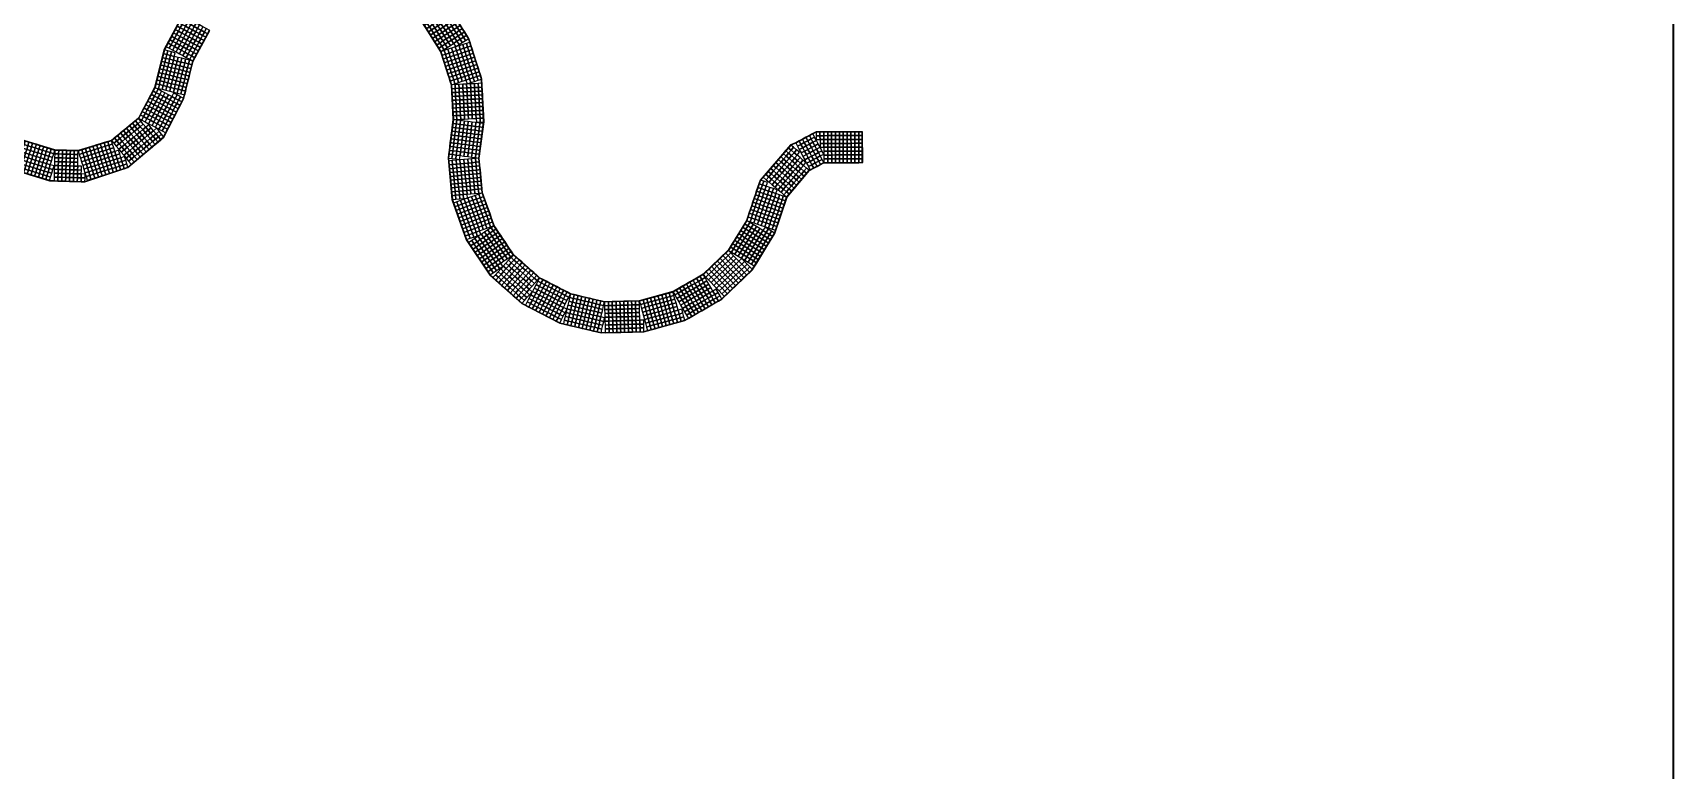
# Model space of a CAD drawing. Header units: millimetres. Extents: x -2430464 to 225692, y -180 to 1805330.
# Drawn here: x -1309424 to -1097661, y 764626 to 859911 of the extents above; entities that cross this region are included whole.
import ezdxf

# ---------------------------------------------------------------- set-up
doc = ezdxf.new("R2010")
doc.units = ezdxf.units.MM
doc.header["$LTSCALE"] = 1000
doc.layers.add('W-FLOAT_BOWL浮筒', color=253, linetype='CONTINUOUS')
doc.layers.add('W-STEEL_FRAME钢架', color=3, linetype='CONTINUOUS')
doc.layers.add('工作线', color=1, linetype='CONTINUOUS', lineweight=35)

# ---------------------------------------------------------------- blocks, each defined once
blk = doc.blocks.new('*U490')
at = {"layer": 'W-FLOAT_BOWL浮筒'}
blk.add_lwpolyline([(-250, -250), (250, -250), (250, 250), (-250, 250)], close=True, dxfattribs=at)
blk = doc.blocks.new('*U491')
at = {"layer": 'W-FLOAT_BOWL浮筒', "color": 0, "linetype": 'ByBlock', "lineweight": -2, "transparency": 16777216}
for p in [(0, 3500), (0, 3000), (0, 2500), (0, 2000), (500, 3500), (500, 3000), (500, 2500), (500, 2000), (1000, 3500), (1000, 3000), (1000, 2500), (1000, 2000), (1500, 3500), (1500, 3000), (1500, 2500), (1500, 2000), (2000, 3500), (2000, 3000), (2000, 2500), (2000, 2000), (2500, 3500), (2500, 3000), (2500, 2500), (2500, 2000), (3000, 3500), (3000, 3000), (3000, 2500), (3000, 2000), (3500, 3500), (3500, 3000), (3500, 2500), (3500, 2000), (4000, 3500), (4000, 3000), (4000, 2500), (4000, 2000), (4500, 3500), (4500, 3000), (4500, 2500), (4500, 2000), (5000, 3500), (5000, 3000), (5000, 2500), (5000, 2000), (0, 1500), (0, 1000), (0, 500), (0, 0), (500, 1500), (500, 1000), (500, 500), (500, 0), (1000, 1500), (1000, 1000), (1000, 500), (1000, 0), (1500, 1500), (1500, 1000), (1500, 500), (1500, 0), (2000, 1500), (2000, 1000), (2000, 500), (2000, 0), (2500, 1500), (2500, 1000), (2500, 500), (2500, 0), (3000, 1500), (3000, 1000), (3000, 500), (3000, 0), (3500, 1500), (3500, 1000), (3500, 500), (3500, 0), (4000, 1500), (4000, 1000), (4000, 500), (4000, 0), (4500, 1500), (4500, 1000), (4500, 500), (4500, 0), (5000, 1500), (5000, 1000), (5000, 500), (5000, 0)]:
    blk.add_blockref('*U490', p, dxfattribs=at)
blk = doc.blocks.new('*U488')
at = {"layer": 'W-FLOAT_BOWL浮筒'}
blk.add_lwpolyline([(-250, -250), (250, -250), (250, 250), (-250, 250)], close=True, dxfattribs=at)
blk = doc.blocks.new('*U489')
at = {"layer": 'W-FLOAT_BOWL浮筒', "color": 0, "linetype": 'ByBlock', "lineweight": -2, "transparency": 16777216}
for p in [(0, 3500), (0, 3000), (0, 2500), (0, 2000), (500, 3500), (500, 3000), (500, 2500), (500, 2000), (1000, 3500), (1000, 3000), (1000, 2500), (1000, 2000), (1500, 3500), (1500, 3000), (1500, 2500), (1500, 2000), (2000, 3500), (2000, 3000), (2000, 2500), (2000, 2000), (2500, 3500), (2500, 3000), (2500, 2500), (2500, 2000), (0, 1500), (0, 1000), (0, 500), (0, 0), (500, 1500), (500, 1000), (500, 500), (500, 0), (1000, 1500), (1000, 1000), (1000, 500), (1000, 0), (1500, 1500), (1500, 1000), (1500, 500), (1500, 0), (2000, 1500), (2000, 1000), (2000, 500), (2000, 0), (2500, 1500), (2500, 1000), (2500, 500), (2500, 0)]:
    blk.add_blockref('*U488', p, dxfattribs=at)
blk = doc.blocks.new('*U486')
at = {"layer": 'W-FLOAT_BOWL浮筒'}
blk.add_lwpolyline([(-250, -250), (250, -250), (250, 250), (-250, 250)], close=True, dxfattribs=at)
blk = doc.blocks.new('*U487')
at = {"layer": 'W-FLOAT_BOWL浮筒', "color": 0, "linetype": 'ByBlock', "lineweight": -2, "transparency": 16777216}
for p in [(0, 3500), (0, 3000), (0, 2500), (0, 2000), (500, 3500), (500, 3000), (500, 2500), (500, 2000), (1000, 3500), (1000, 3000), (1000, 2500), (1000, 2000), (1500, 3500), (1500, 3000), (1500, 2500), (1500, 2000), (2000, 3500), (2000, 3000), (2000, 2500), (2000, 2000), (2500, 3500), (2500, 3000), (2500, 2500), (2500, 2000), (3000, 3500), (3000, 3000), (3000, 2500), (3000, 2000), (3500, 3500), (3500, 3000), (3500, 2500), (3500, 2000), (4000, 3500), (4000, 3000), (4000, 2500), (4000, 2000), (0, 1500), (0, 1000), (0, 500), (0, 0), (500, 1500), (500, 1000), (500, 500), (500, 0), (1000, 1500), (1000, 1000), (1000, 500), (1000, 0), (1500, 1500), (1500, 1000), (1500, 500), (1500, 0), (2000, 1500), (2000, 1000), (2000, 500), (2000, 0), (2500, 1500), (2500, 1000), (2500, 500), (2500, 0), (3000, 1500), (3000, 1000), (3000, 500), (3000, 0), (3500, 1500), (3500, 1000), (3500, 500), (3500, 0), (4000, 1500), (4000, 1000), (4000, 500), (4000, 0)]:
    blk.add_blockref('*U486', p, dxfattribs=at)
blk = doc.blocks.new('*U484')
at = {"layer": 'W-FLOAT_BOWL浮筒'}
blk.add_lwpolyline([(-250, -250), (250, -250), (250, 250), (-250, 250)], close=True, dxfattribs=at)
blk = doc.blocks.new('*U485')
at = {"layer": 'W-FLOAT_BOWL浮筒', "color": 0, "linetype": 'ByBlock', "lineweight": -2, "transparency": 16777216}
for p in [(0, 3500), (0, 3000), (0, 2500), (0, 2000), (500, 3500), (500, 3000), (500, 2500), (500, 2000), (1000, 3500), (1000, 3000), (1000, 2500), (1000, 2000), (1500, 3500), (1500, 3000), (1500, 2500), (1500, 2000), (2000, 3500), (2000, 3000), (2000, 2500), (2000, 2000), (2500, 3500), (2500, 3000), (2500, 2500), (2500, 2000), (3000, 3500), (3000, 3000), (3000, 2500), (3000, 2000), (3500, 3500), (3500, 3000), (3500, 2500), (3500, 2000), (4000, 3500), (4000, 3000), (4000, 2500), (4000, 2000), (0, 1500), (0, 1000), (0, 500), (0, 0), (500, 1500), (500, 1000), (500, 500), (500, 0), (1000, 1500), (1000, 1000), (1000, 500), (1000, 0), (1500, 1500), (1500, 1000), (1500, 500), (1500, 0), (2000, 1500), (2000, 1000), (2000, 500), (2000, 0), (2500, 1500), (2500, 1000), (2500, 500), (2500, 0), (3000, 1500), (3000, 1000), (3000, 500), (3000, 0), (3500, 1500), (3500, 1000), (3500, 500), (3500, 0), (4000, 1500), (4000, 1000), (4000, 500), (4000, 0)]:
    blk.add_blockref('*U484', p, dxfattribs=at)
blk = doc.blocks.new('*U482')
at = {"layer": 'W-FLOAT_BOWL浮筒'}
blk.add_lwpolyline([(-250, -250), (250, -250), (250, 250), (-250, 250)], close=True, dxfattribs=at)
blk = doc.blocks.new('*U483')
at = {"layer": 'W-FLOAT_BOWL浮筒', "color": 0, "linetype": 'ByBlock', "lineweight": -2, "transparency": 16777216}
for p in [(0, 3500), (0, 3000), (0, 2500), (0, 2000), (500, 3500), (500, 3000), (500, 2500), (500, 2000), (1000, 3500), (1000, 3000), (1000, 2500), (1000, 2000), (1500, 3500), (1500, 3000), (1500, 2500), (1500, 2000), (2000, 3500), (2000, 3000), (2000, 2500), (2000, 2000), (2500, 3500), (2500, 3000), (2500, 2500), (2500, 2000), (3000, 3500), (3000, 3000), (3000, 2500), (3000, 2000), (3500, 3500), (3500, 3000), (3500, 2500), (3500, 2000), (4000, 3500), (4000, 3000), (4000, 2500), (4000, 2000), (0, 1500), (0, 1000), (0, 500), (0, 0), (500, 1500), (500, 1000), (500, 500), (500, 0), (1000, 1500), (1000, 1000), (1000, 500), (1000, 0), (1500, 1500), (1500, 1000), (1500, 500), (1500, 0), (2000, 1500), (2000, 1000), (2000, 500), (2000, 0), (2500, 1500), (2500, 1000), (2500, 500), (2500, 0), (3000, 1500), (3000, 1000), (3000, 500), (3000, 0), (3500, 1500), (3500, 1000), (3500, 500), (3500, 0), (4000, 1500), (4000, 1000), (4000, 500), (4000, 0)]:
    blk.add_blockref('*U482', p, dxfattribs=at)
blk = doc.blocks.new('*U480')
at = {"layer": 'W-FLOAT_BOWL浮筒'}
blk.add_lwpolyline([(-250, -250), (250, -250), (250, 250), (-250, 250)], close=True, dxfattribs=at)
blk = doc.blocks.new('*U481')
at = {"layer": 'W-FLOAT_BOWL浮筒', "color": 0, "linetype": 'ByBlock', "lineweight": -2, "transparency": 16777216}
for p in [(0, 3500), (0, 3000), (0, 2500), (0, 2000), (500, 3500), (500, 3000), (500, 2500), (500, 2000), (1000, 3500), (1000, 3000), (1000, 2500), (1000, 2000), (1500, 3500), (1500, 3000), (1500, 2500), (1500, 2000), (2000, 3500), (2000, 3000), (2000, 2500), (2000, 2000), (2500, 3500), (2500, 3000), (2500, 2500), (2500, 2000), (3000, 3500), (3000, 3000), (3000, 2500), (3000, 2000), (3500, 3500), (3500, 3000), (3500, 2500), (3500, 2000), (4000, 3500), (4000, 3000), (4000, 2500), (4000, 2000), (0, 1500), (0, 1000), (0, 500), (0, 0), (500, 1500), (500, 1000), (500, 500), (500, 0), (1000, 1500), (1000, 1000), (1000, 500), (1000, 0), (1500, 1500), (1500, 1000), (1500, 500), (1500, 0), (2000, 1500), (2000, 1000), (2000, 500), (2000, 0), (2500, 1500), (2500, 1000), (2500, 500), (2500, 0), (3000, 1500), (3000, 1000), (3000, 500), (3000, 0), (3500, 1500), (3500, 1000), (3500, 500), (3500, 0), (4000, 1500), (4000, 1000), (4000, 500), (4000, 0)]:
    blk.add_blockref('*U480', p, dxfattribs=at)
blk = doc.blocks.new('*U476')
at = {"layer": 'W-FLOAT_BOWL浮筒'}
blk.add_lwpolyline([(-250, -250), (250, -250), (250, 250), (-250, 250)], close=True, dxfattribs=at)
blk = doc.blocks.new('*U477')
at = {"layer": 'W-FLOAT_BOWL浮筒', "color": 0, "linetype": 'ByBlock', "lineweight": -2, "transparency": 16777216}
for p in [(0, 3500), (0, 3000), (0, 2500), (0, 2000), (500, 3500), (500, 3000), (500, 2500), (500, 2000), (1000, 3500), (1000, 3000), (1000, 2500), (1000, 2000), (1500, 3500), (1500, 3000), (1500, 2500), (1500, 2000), (2000, 3500), (2000, 3000), (2000, 2500), (2000, 2000), (2500, 3500), (2500, 3000), (2500, 2500), (2500, 2000), (3000, 3500), (3000, 3000), (3000, 2500), (3000, 2000), (3500, 3500), (3500, 3000), (3500, 2500), (3500, 2000), (4000, 3500), (4000, 3000), (4000, 2500), (4000, 2000), (0, 1500), (0, 1000), (0, 500), (0, 0), (500, 1500), (500, 1000), (500, 500), (500, 0), (1000, 1500), (1000, 1000), (1000, 500), (1000, 0), (1500, 1500), (1500, 1000), (1500, 500), (1500, 0), (2000, 1500), (2000, 1000), (2000, 500), (2000, 0), (2500, 1500), (2500, 1000), (2500, 500), (2500, 0), (3000, 1500), (3000, 1000), (3000, 500), (3000, 0), (3500, 1500), (3500, 1000), (3500, 500), (3500, 0), (4000, 1500), (4000, 1000), (4000, 500), (4000, 0)]:
    blk.add_blockref('*U476', p, dxfattribs=at)
blk = doc.blocks.new('*U462')
at = {"layer": 'W-FLOAT_BOWL浮筒'}
blk.add_lwpolyline([(-250, -250), (250, -250), (250, 250), (-250, 250)], close=True, dxfattribs=at)
blk = doc.blocks.new('*U463')
at = {"layer": 'W-FLOAT_BOWL浮筒', "color": 0, "linetype": 'ByBlock', "lineweight": -2, "transparency": 16777216}
for p in [(0, 3500), (0, 3000), (0, 2500), (0, 2000), (500, 3500), (500, 3000), (500, 2500), (500, 2000), (1000, 3500), (1000, 3000), (1000, 2500), (1000, 2000), (1500, 3500), (1500, 3000), (1500, 2500), (1500, 2000), (2000, 3500), (2000, 3000), (2000, 2500), (2000, 2000), (2500, 3500), (2500, 3000), (2500, 2500), (2500, 2000), (3000, 3500), (3000, 3000), (3000, 2500), (3000, 2000), (3500, 3500), (3500, 3000), (3500, 2500), (3500, 2000), (4000, 3500), (4000, 3000), (4000, 2500), (4000, 2000), (0, 1500), (0, 1000), (0, 500), (0, 0), (500, 1500), (500, 1000), (500, 500), (500, 0), (1000, 1500), (1000, 1000), (1000, 500), (1000, 0), (1500, 1500), (1500, 1000), (1500, 500), (1500, 0), (2000, 1500), (2000, 1000), (2000, 500), (2000, 0), (2500, 1500), (2500, 1000), (2500, 500), (2500, 0), (3000, 1500), (3000, 1000), (3000, 500), (3000, 0), (3500, 1500), (3500, 1000), (3500, 500), (3500, 0), (4000, 1500), (4000, 1000), (4000, 500), (4000, 0)]:
    blk.add_blockref('*U462', p, dxfattribs=at)
blk = doc.blocks.new('*U460')
at = {"layer": 'W-FLOAT_BOWL浮筒'}
blk.add_lwpolyline([(-250, -250), (250, -250), (250, 250), (-250, 250)], close=True, dxfattribs=at)
blk = doc.blocks.new('*U461')
at = {"layer": 'W-FLOAT_BOWL浮筒', "color": 0, "linetype": 'ByBlock', "lineweight": -2, "transparency": 16777216}
for p in [(0, 3500), (0, 3000), (0, 2500), (0, 2000), (500, 3500), (500, 3000), (500, 2500), (500, 2000), (1000, 3500), (1000, 3000), (1000, 2500), (1000, 2000), (1500, 3500), (1500, 3000), (1500, 2500), (1500, 2000), (2000, 3500), (2000, 3000), (2000, 2500), (2000, 2000), (2500, 3500), (2500, 3000), (2500, 2500), (2500, 2000), (3000, 3500), (3000, 3000), (3000, 2500), (3000, 2000), (3500, 3500), (3500, 3000), (3500, 2500), (3500, 2000), (4000, 3500), (4000, 3000), (4000, 2500), (4000, 2000), (0, 1500), (0, 1000), (0, 500), (0, 0), (500, 1500), (500, 1000), (500, 500), (500, 0), (1000, 1500), (1000, 1000), (1000, 500), (1000, 0), (1500, 1500), (1500, 1000), (1500, 500), (1500, 0), (2000, 1500), (2000, 1000), (2000, 500), (2000, 0), (2500, 1500), (2500, 1000), (2500, 500), (2500, 0), (3000, 1500), (3000, 1000), (3000, 500), (3000, 0), (3500, 1500), (3500, 1000), (3500, 500), (3500, 0), (4000, 1500), (4000, 1000), (4000, 500), (4000, 0)]:
    blk.add_blockref('*U460', p, dxfattribs=at)
blk = doc.blocks.new('*U456')
at = {"layer": 'W-FLOAT_BOWL浮筒'}
blk.add_lwpolyline([(-250, -250), (250, -250), (250, 250), (-250, 250)], close=True, dxfattribs=at)
blk = doc.blocks.new('*U457')
at = {"layer": 'W-FLOAT_BOWL浮筒', "color": 0, "linetype": 'ByBlock', "lineweight": -2, "transparency": 16777216}
for p in [(0, 3500), (0, 3000), (0, 2500), (0, 2000), (500, 3500), (500, 3000), (500, 2500), (500, 2000), (1000, 3500), (1000, 3000), (1000, 2500), (1000, 2000), (1500, 3500), (1500, 3000), (1500, 2500), (1500, 2000), (2000, 3500), (2000, 3000), (2000, 2500), (2000, 2000), (2500, 3500), (2500, 3000), (2500, 2500), (2500, 2000), (3000, 3500), (3000, 3000), (3000, 2500), (3000, 2000), (3500, 3500), (3500, 3000), (3500, 2500), (3500, 2000), (4000, 3500), (4000, 3000), (4000, 2500), (4000, 2000), (0, 1500), (0, 1000), (0, 500), (0, 0), (500, 1500), (500, 1000), (500, 500), (500, 0), (1000, 1500), (1000, 1000), (1000, 500), (1000, 0), (1500, 1500), (1500, 1000), (1500, 500), (1500, 0), (2000, 1500), (2000, 1000), (2000, 500), (2000, 0), (2500, 1500), (2500, 1000), (2500, 500), (2500, 0), (3000, 1500), (3000, 1000), (3000, 500), (3000, 0), (3500, 1500), (3500, 1000), (3500, 500), (3500, 0), (4000, 1500), (4000, 1000), (4000, 500), (4000, 0)]:
    blk.add_blockref('*U456', p, dxfattribs=at)
blk = doc.blocks.new('*U458')
at = {"layer": 'W-FLOAT_BOWL浮筒'}
blk.add_lwpolyline([(-250, -250), (250, -250), (250, 250), (-250, 250)], close=True, dxfattribs=at)
blk = doc.blocks.new('*U459')
at = {"layer": 'W-FLOAT_BOWL浮筒', "color": 0, "linetype": 'ByBlock', "lineweight": -2, "transparency": 16777216}
for p in [(0, 3500), (0, 3000), (0, 2500), (0, 2000), (500, 3500), (500, 3000), (500, 2500), (500, 2000), (1000, 3500), (1000, 3000), (1000, 2500), (1000, 2000), (1500, 3500), (1500, 3000), (1500, 2500), (1500, 2000), (2000, 3500), (2000, 3000), (2000, 2500), (2000, 2000), (2500, 3500), (2500, 3000), (2500, 2500), (2500, 2000), (3000, 3500), (3000, 3000), (3000, 2500), (3000, 2000), (3500, 3500), (3500, 3000), (3500, 2500), (3500, 2000), (4000, 3500), (4000, 3000), (4000, 2500), (4000, 2000), (0, 1500), (0, 1000), (0, 500), (0, 0), (500, 1500), (500, 1000), (500, 500), (500, 0), (1000, 1500), (1000, 1000), (1000, 500), (1000, 0), (1500, 1500), (1500, 1000), (1500, 500), (1500, 0), (2000, 1500), (2000, 1000), (2000, 500), (2000, 0), (2500, 1500), (2500, 1000), (2500, 500), (2500, 0), (3000, 1500), (3000, 1000), (3000, 500), (3000, 0), (3500, 1500), (3500, 1000), (3500, 500), (3500, 0), (4000, 1500), (4000, 1000), (4000, 500), (4000, 0)]:
    blk.add_blockref('*U458', p, dxfattribs=at)
blk = doc.blocks.new('*U454')
at = {"layer": 'W-FLOAT_BOWL浮筒'}
blk.add_lwpolyline([(-250, -250), (250, -250), (250, 250), (-250, 250)], close=True, dxfattribs=at)
blk = doc.blocks.new('*U455')
at = {"layer": 'W-FLOAT_BOWL浮筒', "color": 0, "linetype": 'ByBlock', "lineweight": -2, "transparency": 16777216}
for p in [(0, 3500), (0, 3000), (0, 2500), (0, 2000), (500, 3500), (500, 3000), (500, 2500), (500, 2000), (1000, 3500), (1000, 3000), (1000, 2500), (1000, 2000), (1500, 3500), (1500, 3000), (1500, 2500), (1500, 2000), (2000, 3500), (2000, 3000), (2000, 2500), (2000, 2000), (2500, 3500), (2500, 3000), (2500, 2500), (2500, 2000), (3000, 3500), (3000, 3000), (3000, 2500), (3000, 2000), (3500, 3500), (3500, 3000), (3500, 2500), (3500, 2000), (4000, 3500), (4000, 3000), (4000, 2500), (4000, 2000), (0, 1500), (0, 1000), (0, 500), (0, 0), (500, 1500), (500, 1000), (500, 500), (500, 0), (1000, 1500), (1000, 1000), (1000, 500), (1000, 0), (1500, 1500), (1500, 1000), (1500, 500), (1500, 0), (2000, 1500), (2000, 1000), (2000, 500), (2000, 0), (2500, 1500), (2500, 1000), (2500, 500), (2500, 0), (3000, 1500), (3000, 1000), (3000, 500), (3000, 0), (3500, 1500), (3500, 1000), (3500, 500), (3500, 0), (4000, 1500), (4000, 1000), (4000, 500), (4000, 0)]:
    blk.add_blockref('*U454', p, dxfattribs=at)
blk = doc.blocks.new('*U452')
at = {"layer": 'W-FLOAT_BOWL浮筒'}
blk.add_lwpolyline([(-250, -250), (250, -250), (250, 250), (-250, 250)], close=True, dxfattribs=at)
blk = doc.blocks.new('*U453')
at = {"layer": 'W-FLOAT_BOWL浮筒', "color": 0, "linetype": 'ByBlock', "lineweight": -2, "transparency": 16777216}
for p in [(0, 3500), (0, 3000), (0, 2500), (0, 2000), (500, 3500), (500, 3000), (500, 2500), (500, 2000), (1000, 3500), (1000, 3000), (1000, 2500), (1000, 2000), (1500, 3500), (1500, 3000), (1500, 2500), (1500, 2000), (2000, 3500), (2000, 3000), (2000, 2500), (2000, 2000), (2500, 3500), (2500, 3000), (2500, 2500), (2500, 2000), (3000, 3500), (3000, 3000), (3000, 2500), (3000, 2000), (3500, 3500), (3500, 3000), (3500, 2500), (3500, 2000), (4000, 3500), (4000, 3000), (4000, 2500), (4000, 2000), (0, 1500), (0, 1000), (0, 500), (0, 0), (500, 1500), (500, 1000), (500, 500), (500, 0), (1000, 1500), (1000, 1000), (1000, 500), (1000, 0), (1500, 1500), (1500, 1000), (1500, 500), (1500, 0), (2000, 1500), (2000, 1000), (2000, 500), (2000, 0), (2500, 1500), (2500, 1000), (2500, 500), (2500, 0), (3000, 1500), (3000, 1000), (3000, 500), (3000, 0), (3500, 1500), (3500, 1000), (3500, 500), (3500, 0), (4000, 1500), (4000, 1000), (4000, 500), (4000, 0)]:
    blk.add_blockref('*U452', p, dxfattribs=at)
blk = doc.blocks.new('*U450')
at = {"layer": 'W-FLOAT_BOWL浮筒'}
blk.add_lwpolyline([(-250, -250), (250, -250), (250, 250), (-250, 250)], close=True, dxfattribs=at)
blk = doc.blocks.new('*U451')
at = {"layer": 'W-FLOAT_BOWL浮筒', "color": 0, "linetype": 'ByBlock', "lineweight": -2, "transparency": 16777216}
for p in [(0, 3500), (0, 3000), (0, 2500), (0, 2000), (500, 3500), (500, 3000), (500, 2500), (500, 2000), (1000, 3500), (1000, 3000), (1000, 2500), (1000, 2000), (1500, 3500), (1500, 3000), (1500, 2500), (1500, 2000), (2000, 3500), (2000, 3000), (2000, 2500), (2000, 2000), (2500, 3500), (2500, 3000), (2500, 2500), (2500, 2000), (3000, 3500), (3000, 3000), (3000, 2500), (3000, 2000), (3500, 3500), (3500, 3000), (3500, 2500), (3500, 2000), (4000, 3500), (4000, 3000), (4000, 2500), (4000, 2000), (0, 1500), (0, 1000), (0, 500), (0, 0), (500, 1500), (500, 1000), (500, 500), (500, 0), (1000, 1500), (1000, 1000), (1000, 500), (1000, 0), (1500, 1500), (1500, 1000), (1500, 500), (1500, 0), (2000, 1500), (2000, 1000), (2000, 500), (2000, 0), (2500, 1500), (2500, 1000), (2500, 500), (2500, 0), (3000, 1500), (3000, 1000), (3000, 500), (3000, 0), (3500, 1500), (3500, 1000), (3500, 500), (3500, 0), (4000, 1500), (4000, 1000), (4000, 500), (4000, 0)]:
    blk.add_blockref('*U450', p, dxfattribs=at)
blk = doc.blocks.new('*U446')
at = {"layer": 'W-FLOAT_BOWL浮筒'}
blk.add_lwpolyline([(-250, -250), (250, -250), (250, 250), (-250, 250)], close=True, dxfattribs=at)
blk = doc.blocks.new('*U447')
at = {"layer": 'W-FLOAT_BOWL浮筒', "color": 0, "linetype": 'ByBlock', "lineweight": -2, "transparency": 16777216}
for p in [(0, 3500), (0, 3000), (0, 2500), (0, 2000), (500, 3500), (500, 3000), (500, 2500), (500, 2000), (1000, 3500), (1000, 3000), (1000, 2500), (1000, 2000), (1500, 3500), (1500, 3000), (1500, 2500), (1500, 2000), (2000, 3500), (2000, 3000), (2000, 2500), (2000, 2000), (2500, 3500), (2500, 3000), (2500, 2500), (2500, 2000), (3000, 3500), (3000, 3000), (3000, 2500), (3000, 2000), (3500, 3500), (3500, 3000), (3500, 2500), (3500, 2000), (4000, 3500), (4000, 3000), (4000, 2500), (4000, 2000), (0, 1500), (0, 1000), (0, 500), (0, 0), (500, 1500), (500, 1000), (500, 500), (500, 0), (1000, 1500), (1000, 1000), (1000, 500), (1000, 0), (1500, 1500), (1500, 1000), (1500, 500), (1500, 0), (2000, 1500), (2000, 1000), (2000, 500), (2000, 0), (2500, 1500), (2500, 1000), (2500, 500), (2500, 0), (3000, 1500), (3000, 1000), (3000, 500), (3000, 0), (3500, 1500), (3500, 1000), (3500, 500), (3500, 0), (4000, 1500), (4000, 1000), (4000, 500), (4000, 0)]:
    blk.add_blockref('*U446', p, dxfattribs=at)
blk = doc.blocks.new('*U448')
at = {"layer": 'W-FLOAT_BOWL浮筒'}
blk.add_lwpolyline([(-250, -250), (250, -250), (250, 250), (-250, 250)], close=True, dxfattribs=at)
blk = doc.blocks.new('*U449')
at = {"layer": 'W-FLOAT_BOWL浮筒', "color": 0, "linetype": 'ByBlock', "lineweight": -2, "transparency": 16777216}
for p in [(0, 3500), (0, 3000), (0, 2500), (0, 2000), (500, 3500), (500, 3000), (500, 2500), (500, 2000), (1000, 3500), (1000, 3000), (1000, 2500), (1000, 2000), (1500, 3500), (1500, 3000), (1500, 2500), (1500, 2000), (2000, 3500), (2000, 3000), (2000, 2500), (2000, 2000), (2500, 3500), (2500, 3000), (2500, 2500), (2500, 2000), (3000, 3500), (3000, 3000), (3000, 2500), (3000, 2000), (3500, 3500), (3500, 3000), (3500, 2500), (3500, 2000), (4000, 3500), (4000, 3000), (4000, 2500), (4000, 2000), (0, 1500), (0, 1000), (0, 500), (0, 0), (500, 1500), (500, 1000), (500, 500), (500, 0), (1000, 1500), (1000, 1000), (1000, 500), (1000, 0), (1500, 1500), (1500, 1000), (1500, 500), (1500, 0), (2000, 1500), (2000, 1000), (2000, 500), (2000, 0), (2500, 1500), (2500, 1000), (2500, 500), (2500, 0), (3000, 1500), (3000, 1000), (3000, 500), (3000, 0), (3500, 1500), (3500, 1000), (3500, 500), (3500, 0), (4000, 1500), (4000, 1000), (4000, 500), (4000, 0)]:
    blk.add_blockref('*U448', p, dxfattribs=at)
blk = doc.blocks.new('*U444')
at = {"layer": 'W-FLOAT_BOWL浮筒'}
blk.add_lwpolyline([(-250, -250), (250, -250), (250, 250), (-250, 250)], close=True, dxfattribs=at)
blk = doc.blocks.new('*U445')
at = {"layer": 'W-FLOAT_BOWL浮筒', "color": 0, "linetype": 'ByBlock', "lineweight": -2, "transparency": 16777216}
for p in [(0, 3500), (0, 3000), (0, 2500), (0, 2000), (500, 3500), (500, 3000), (500, 2500), (500, 2000), (1000, 3500), (1000, 3000), (1000, 2500), (1000, 2000), (1500, 3500), (1500, 3000), (1500, 2500), (1500, 2000), (2000, 3500), (2000, 3000), (2000, 2500), (2000, 2000), (2500, 3500), (2500, 3000), (2500, 2500), (2500, 2000), (3000, 3500), (3000, 3000), (3000, 2500), (3000, 2000), (3500, 3500), (3500, 3000), (3500, 2500), (3500, 2000), (4000, 3500), (4000, 3000), (4000, 2500), (4000, 2000), (0, 1500), (0, 1000), (0, 500), (0, 0), (500, 1500), (500, 1000), (500, 500), (500, 0), (1000, 1500), (1000, 1000), (1000, 500), (1000, 0), (1500, 1500), (1500, 1000), (1500, 500), (1500, 0), (2000, 1500), (2000, 1000), (2000, 500), (2000, 0), (2500, 1500), (2500, 1000), (2500, 500), (2500, 0), (3000, 1500), (3000, 1000), (3000, 500), (3000, 0), (3500, 1500), (3500, 1000), (3500, 500), (3500, 0), (4000, 1500), (4000, 1000), (4000, 500), (4000, 0)]:
    blk.add_blockref('*U444', p, dxfattribs=at)
blk = doc.blocks.new('*U442')
at = {"layer": 'W-FLOAT_BOWL浮筒'}
blk.add_lwpolyline([(-250, -250), (250, -250), (250, 250), (-250, 250)], close=True, dxfattribs=at)
blk = doc.blocks.new('*U443')
at = {"layer": 'W-FLOAT_BOWL浮筒', "color": 0, "linetype": 'ByBlock', "lineweight": -2, "transparency": 16777216}
for p in [(0, 3500), (0, 3000), (0, 2500), (0, 2000), (500, 3500), (500, 3000), (500, 2500), (500, 2000), (1000, 3500), (1000, 3000), (1000, 2500), (1000, 2000), (1500, 3500), (1500, 3000), (1500, 2500), (1500, 2000), (2000, 3500), (2000, 3000), (2000, 2500), (2000, 2000), (2500, 3500), (2500, 3000), (2500, 2500), (2500, 2000), (3000, 3500), (3000, 3000), (3000, 2500), (3000, 2000), (3500, 3500), (3500, 3000), (3500, 2500), (3500, 2000), (4000, 3500), (4000, 3000), (4000, 2500), (4000, 2000), (0, 1500), (0, 1000), (0, 500), (0, 0), (500, 1500), (500, 1000), (500, 500), (500, 0), (1000, 1500), (1000, 1000), (1000, 500), (1000, 0), (1500, 1500), (1500, 1000), (1500, 500), (1500, 0), (2000, 1500), (2000, 1000), (2000, 500), (2000, 0), (2500, 1500), (2500, 1000), (2500, 500), (2500, 0), (3000, 1500), (3000, 1000), (3000, 500), (3000, 0), (3500, 1500), (3500, 1000), (3500, 500), (3500, 0), (4000, 1500), (4000, 1000), (4000, 500), (4000, 0)]:
    blk.add_blockref('*U442', p, dxfattribs=at)
blk = doc.blocks.new('*U440')
at = {"layer": 'W-FLOAT_BOWL浮筒'}
blk.add_lwpolyline([(-250, -250), (250, -250), (250, 250), (-250, 250)], close=True, dxfattribs=at)
blk = doc.blocks.new('*U441')
at = {"layer": 'W-FLOAT_BOWL浮筒', "color": 0, "linetype": 'ByBlock', "lineweight": -2, "transparency": 16777216}
for p in [(0, 3500), (0, 3000), (0, 2500), (0, 2000), (500, 3500), (500, 3000), (500, 2500), (500, 2000), (1000, 3500), (1000, 3000), (1000, 2500), (1000, 2000), (1500, 3500), (1500, 3000), (1500, 2500), (1500, 2000), (2000, 3500), (2000, 3000), (2000, 2500), (2000, 2000), (2500, 3500), (2500, 3000), (2500, 2500), (2500, 2000), (3000, 3500), (3000, 3000), (3000, 2500), (3000, 2000), (3500, 3500), (3500, 3000), (3500, 2500), (3500, 2000), (4000, 3500), (4000, 3000), (4000, 2500), (4000, 2000), (0, 1500), (0, 1000), (0, 500), (0, 0), (500, 1500), (500, 1000), (500, 500), (500, 0), (1000, 1500), (1000, 1000), (1000, 500), (1000, 0), (1500, 1500), (1500, 1000), (1500, 500), (1500, 0), (2000, 1500), (2000, 1000), (2000, 500), (2000, 0), (2500, 1500), (2500, 1000), (2500, 500), (2500, 0), (3000, 1500), (3000, 1000), (3000, 500), (3000, 0), (3500, 1500), (3500, 1000), (3500, 500), (3500, 0), (4000, 1500), (4000, 1000), (4000, 500), (4000, 0)]:
    blk.add_blockref('*U440', p, dxfattribs=at)
blk = doc.blocks.new('*U436')
at = {"layer": 'W-FLOAT_BOWL浮筒'}
blk.add_lwpolyline([(-250, -250), (250, -250), (250, 250), (-250, 250)], close=True, dxfattribs=at)
blk = doc.blocks.new('*U437')
at = {"layer": 'W-FLOAT_BOWL浮筒', "color": 0, "linetype": 'ByBlock', "lineweight": -2, "transparency": 16777216}
for p in [(0, 3500), (0, 3000), (0, 2500), (0, 2000), (500, 3500), (500, 3000), (500, 2500), (500, 2000), (1000, 3500), (1000, 3000), (1000, 2500), (1000, 2000), (1500, 3500), (1500, 3000), (1500, 2500), (1500, 2000), (2000, 3500), (2000, 3000), (2000, 2500), (2000, 2000), (2500, 3500), (2500, 3000), (2500, 2500), (2500, 2000), (3000, 3500), (3000, 3000), (3000, 2500), (3000, 2000), (3500, 3500), (3500, 3000), (3500, 2500), (3500, 2000), (4000, 3500), (4000, 3000), (4000, 2500), (4000, 2000), (0, 1500), (0, 1000), (0, 500), (0, 0), (500, 1500), (500, 1000), (500, 500), (500, 0), (1000, 1500), (1000, 1000), (1000, 500), (1000, 0), (1500, 1500), (1500, 1000), (1500, 500), (1500, 0), (2000, 1500), (2000, 1000), (2000, 500), (2000, 0), (2500, 1500), (2500, 1000), (2500, 500), (2500, 0), (3000, 1500), (3000, 1000), (3000, 500), (3000, 0), (3500, 1500), (3500, 1000), (3500, 500), (3500, 0), (4000, 1500), (4000, 1000), (4000, 500), (4000, 0)]:
    blk.add_blockref('*U436', p, dxfattribs=at)
blk = doc.blocks.new('*U438')
at = {"layer": 'W-FLOAT_BOWL浮筒'}
blk.add_lwpolyline([(-250, -250), (250, -250), (250, 250), (-250, 250)], close=True, dxfattribs=at)
blk = doc.blocks.new('*U439')
at = {"layer": 'W-FLOAT_BOWL浮筒', "color": 0, "linetype": 'ByBlock', "lineweight": -2, "transparency": 16777216}
for p in [(0, 3500), (0, 3000), (0, 2500), (0, 2000), (500, 3500), (500, 3000), (500, 2500), (500, 2000), (1000, 3500), (1000, 3000), (1000, 2500), (1000, 2000), (1500, 3500), (1500, 3000), (1500, 2500), (1500, 2000), (2000, 3500), (2000, 3000), (2000, 2500), (2000, 2000), (2500, 3500), (2500, 3000), (2500, 2500), (2500, 2000), (3000, 3500), (3000, 3000), (3000, 2500), (3000, 2000), (3500, 3500), (3500, 3000), (3500, 2500), (3500, 2000), (4000, 3500), (4000, 3000), (4000, 2500), (4000, 2000), (0, 1500), (0, 1000), (0, 500), (0, 0), (500, 1500), (500, 1000), (500, 500), (500, 0), (1000, 1500), (1000, 1000), (1000, 500), (1000, 0), (1500, 1500), (1500, 1000), (1500, 500), (1500, 0), (2000, 1500), (2000, 1000), (2000, 500), (2000, 0), (2500, 1500), (2500, 1000), (2500, 500), (2500, 0), (3000, 1500), (3000, 1000), (3000, 500), (3000, 0), (3500, 1500), (3500, 1000), (3500, 500), (3500, 0), (4000, 1500), (4000, 1000), (4000, 500), (4000, 0)]:
    blk.add_blockref('*U438', p, dxfattribs=at)
blk = doc.blocks.new('*U434')
at = {"layer": 'W-FLOAT_BOWL浮筒'}
blk.add_lwpolyline([(-250, -250), (250, -250), (250, 250), (-250, 250)], close=True, dxfattribs=at)
blk = doc.blocks.new('*U435')
at = {"layer": 'W-FLOAT_BOWL浮筒', "color": 0, "linetype": 'ByBlock', "lineweight": -2, "transparency": 16777216}
for p in [(0, 3500), (0, 3000), (0, 2500), (0, 2000), (500, 3500), (500, 3000), (500, 2500), (500, 2000), (1000, 3500), (1000, 3000), (1000, 2500), (1000, 2000), (1500, 3500), (1500, 3000), (1500, 2500), (1500, 2000), (2000, 3500), (2000, 3000), (2000, 2500), (2000, 2000), (2500, 3500), (2500, 3000), (2500, 2500), (2500, 2000), (3000, 3500), (3000, 3000), (3000, 2500), (3000, 2000), (3500, 3500), (3500, 3000), (3500, 2500), (3500, 2000), (4000, 3500), (4000, 3000), (4000, 2500), (4000, 2000), (0, 1500), (0, 1000), (0, 500), (0, 0), (500, 1500), (500, 1000), (500, 500), (500, 0), (1000, 1500), (1000, 1000), (1000, 500), (1000, 0), (1500, 1500), (1500, 1000), (1500, 500), (1500, 0), (2000, 1500), (2000, 1000), (2000, 500), (2000, 0), (2500, 1500), (2500, 1000), (2500, 500), (2500, 0), (3000, 1500), (3000, 1000), (3000, 500), (3000, 0), (3500, 1500), (3500, 1000), (3500, 500), (3500, 0), (4000, 1500), (4000, 1000), (4000, 500), (4000, 0)]:
    blk.add_blockref('*U434', p, dxfattribs=at)
blk = doc.blocks.new('*U432')
at = {"layer": 'W-FLOAT_BOWL浮筒'}
blk.add_lwpolyline([(-250, -250), (250, -250), (250, 250), (-250, 250)], close=True, dxfattribs=at)
blk = doc.blocks.new('*U433')
at = {"layer": 'W-FLOAT_BOWL浮筒', "color": 0, "linetype": 'ByBlock', "lineweight": -2, "transparency": 16777216}
for p in [(0, 3500), (0, 3000), (0, 2500), (0, 2000), (500, 3500), (500, 3000), (500, 2500), (500, 2000), (1000, 3500), (1000, 3000), (1000, 2500), (1000, 2000), (1500, 3500), (1500, 3000), (1500, 2500), (1500, 2000), (2000, 3500), (2000, 3000), (2000, 2500), (2000, 2000), (2500, 3500), (2500, 3000), (2500, 2500), (2500, 2000), (3000, 3500), (3000, 3000), (3000, 2500), (3000, 2000), (3500, 3500), (3500, 3000), (3500, 2500), (3500, 2000), (4000, 3500), (4000, 3000), (4000, 2500), (4000, 2000), (0, 1500), (0, 1000), (0, 500), (0, 0), (500, 1500), (500, 1000), (500, 500), (500, 0), (1000, 1500), (1000, 1000), (1000, 500), (1000, 0), (1500, 1500), (1500, 1000), (1500, 500), (1500, 0), (2000, 1500), (2000, 1000), (2000, 500), (2000, 0), (2500, 1500), (2500, 1000), (2500, 500), (2500, 0), (3000, 1500), (3000, 1000), (3000, 500), (3000, 0), (3500, 1500), (3500, 1000), (3500, 500), (3500, 0), (4000, 1500), (4000, 1000), (4000, 500), (4000, 0)]:
    blk.add_blockref('*U432', p, dxfattribs=at)
blk = doc.blocks.new('*U430')
at = {"layer": 'W-FLOAT_BOWL浮筒'}
blk.add_lwpolyline([(-250, -250), (250, -250), (250, 250), (-250, 250)], close=True, dxfattribs=at)
blk = doc.blocks.new('*U431')
at = {"layer": 'W-FLOAT_BOWL浮筒', "color": 0, "linetype": 'ByBlock', "lineweight": -2, "transparency": 16777216}
for p in [(0, 3500), (0, 3000), (0, 2500), (0, 2000), (500, 3500), (500, 3000), (500, 2500), (500, 2000), (1000, 3500), (1000, 3000), (1000, 2500), (1000, 2000), (1500, 3500), (1500, 3000), (1500, 2500), (1500, 2000), (2000, 3500), (2000, 3000), (2000, 2500), (2000, 2000), (2500, 3500), (2500, 3000), (2500, 2500), (2500, 2000), (3000, 3500), (3000, 3000), (3000, 2500), (3000, 2000), (3500, 3500), (3500, 3000), (3500, 2500), (3500, 2000), (4000, 3500), (4000, 3000), (4000, 2500), (4000, 2000), (0, 1500), (0, 1000), (0, 500), (0, 0), (500, 1500), (500, 1000), (500, 500), (500, 0), (1000, 1500), (1000, 1000), (1000, 500), (1000, 0), (1500, 1500), (1500, 1000), (1500, 500), (1500, 0), (2000, 1500), (2000, 1000), (2000, 500), (2000, 0), (2500, 1500), (2500, 1000), (2500, 500), (2500, 0), (3000, 1500), (3000, 1000), (3000, 500), (3000, 0), (3500, 1500), (3500, 1000), (3500, 500), (3500, 0), (4000, 1500), (4000, 1000), (4000, 500), (4000, 0)]:
    blk.add_blockref('*U430', p, dxfattribs=at)
blk = doc.blocks.new('*U428')
at = {"layer": 'W-FLOAT_BOWL浮筒'}
blk.add_lwpolyline([(-250, -250), (250, -250), (250, 250), (-250, 250)], close=True, dxfattribs=at)
blk = doc.blocks.new('*U429')
at = {"layer": 'W-FLOAT_BOWL浮筒', "color": 0, "linetype": 'ByBlock', "lineweight": -2, "transparency": 16777216}
for p in [(-4500, 3500), (-4500, 3000), (-4500, 2500), (-4500, 2000), (-4000, 3500), (-4000, 3000), (-4000, 2500), (-4000, 2000), (-3500, 3500), (-3500, 3000), (-3500, 2500), (-3500, 2000), (-3000, 3500), (-3000, 3000), (-3000, 2500), (-3000, 2000), (-2500, 3500), (-2500, 3000), (-2500, 2500), (-2500, 2000), (-2000, 3500), (-2000, 3000), (-2000, 2500), (-2000, 2000), (-1500, 3500), (-1500, 3000), (-1500, 2500), (-1500, 2000), (-1000, 3500), (-1000, 3000), (-1000, 2500), (-1000, 2000), (-500, 3500), (-500, 3000), (-500, 2500), (-500, 2000), (0, 3500), (0, 3000), (0, 2500), (0, 2000), (-4500, 1500), (-4500, 1000), (-4500, 500), (-4500, 0), (-4000, 1500), (-4000, 1000), (-4000, 500), (-4000, 0), (-3500, 1500), (-3500, 1000), (-3500, 500), (-3500, 0), (-3000, 1500), (-3000, 1000), (-3000, 500), (-3000, 0), (-2500, 1500), (-2500, 1000), (-2500, 500), (-2500, 0), (-2000, 1500), (-2000, 1000), (-2000, 500), (-2000, 0), (-1500, 1500), (-1500, 1000), (-1500, 500), (-1500, 0), (-1000, 1500), (-1000, 1000), (-1000, 500), (-1000, 0), (-500, 1500), (-500, 1000), (-500, 500), (-500, 0), (0, 1500), (0, 1000), (0, 500), (0, 0)]:
    blk.add_blockref('*U428', p, dxfattribs=at)
blk = doc.blocks.new('*U426')
at = {"layer": 'W-FLOAT_BOWL浮筒'}
blk.add_lwpolyline([(-250, -250), (250, -250), (250, 250), (-250, 250)], close=True, dxfattribs=at)
blk = doc.blocks.new('*U427')
at = {"layer": 'W-FLOAT_BOWL浮筒', "color": 0, "linetype": 'ByBlock', "lineweight": -2, "transparency": 16777216}
for p in [(-1500, 3500), (-1500, 3000), (-1500, 2500), (-1500, 2000), (-1000, 3500), (-1000, 3000), (-1000, 2500), (-1000, 2000), (-500, 3500), (-500, 3000), (-500, 2500), (-500, 2000), (0, 3500), (0, 3000), (0, 2500), (0, 2000), (-1500, 1500), (-1500, 1000), (-1500, 500), (-1500, 0), (-1000, 1500), (-1000, 1000), (-1000, 500), (-1000, 0), (-500, 1500), (-500, 1000), (-500, 500), (-500, 0), (0, 1500), (0, 1000), (0, 500), (0, 0)]:
    blk.add_blockref('*U426', p, dxfattribs=at)

msp = doc.modelspace()

# ---------------------------------------------------------------- linework, layer by layer
at = {"layer": 'W-FLOAT_BOWL浮筒'}
for points in [[(-1292126.6, 857092.9), (-1292006.49, 857578.26), (-1292491.85, 857698.37), (-1292611.96, 857213.01)], [(-1255094.49, 858540.1), (-1254826.94, 858117.7), (-1254404.55, 858385.25), (-1254672.1, 858807.64)], [(-1254672.1, 858807.64), (-1254404.55, 858385.25), (-1253982.15, 858652.8), (-1254249.7, 859075.19)], [(-1254249.7, 859075.19), (-1253982.15, 858652.8), (-1253559.76, 858920.35), (-1253827.31, 859342.74)], [(-1253827.31, 859342.74), (-1253559.76, 858920.35), (-1253137.36, 859187.89), (-1253404.91, 859610.29)], [(-1291641.24, 856972.79), (-1291521.13, 857458.15), (-1292006.49, 857578.26), (-1292126.6, 857092.9)], [(-1291155.89, 856852.67), (-1291035.77, 857338.03), (-1291521.13, 857458.15), (-1291641.24, 856972.79)], [(-1253510.7, 853790.91), (-1253358.69, 853314.58), (-1252882.36, 853466.58), (-1253034.36, 853942.91)], [(-1253034.36, 853942.91), (-1252882.36, 853466.58), (-1252406.02, 853618.58), (-1252558.03, 854094.92)], [(-1252558.03, 854094.92), (-1252406.02, 853618.58), (-1251929.69, 853770.59), (-1252081.69, 854246.92)], [(-1252081.69, 854246.92), (-1251929.69, 853770.59), (-1251453.35, 853922.59), (-1251605.36, 854398.93)], [(-1291042.24, 851439.94), (-1290808.1, 851881.73), (-1291249.89, 852115.87), (-1291484.03, 851674.08)], [(-1290600.45, 851205.8), (-1290366.31, 851647.59), (-1290808.1, 851881.73), (-1291042.24, 851439.94)], [(-1290158.66, 850971.65), (-1289924.52, 851413.44), (-1290366.31, 851647.59), (-1290600.45, 851205.8)], [(-1294531.05, 847323.01), (-1294144.63, 847640.31), (-1294461.93, 848026.73), (-1294848.35, 847709.43)], [(-1294213.75, 846936.59), (-1293827.33, 847253.89), (-1294144.63, 847640.31), (-1294531.05, 847323.01)], [(-1293896.45, 846550.16), (-1293510.03, 846867.47), (-1293827.33, 847253.89), (-1294213.75, 846936.59)], [(-1293510.03, 846867.47), (-1293123.61, 847184.77), (-1293440.91, 847571.19), (-1293827.33, 847253.89)], [(-1293192.73, 846481.05), (-1292806.31, 846798.35), (-1293123.61, 847184.77), (-1293510.03, 846867.47)], [(-1252192.13, 848840.49), (-1252166.82, 848341.14), (-1251667.46, 848366.44), (-1251692.77, 848865.8)], [(-1251692.77, 848865.8), (-1251667.46, 848366.44), (-1251168.11, 848391.75), (-1251193.41, 848891.11)], [(-1208302.82, 846613.05), (-1207802.82, 846614.34), (-1207804.11, 847114.34), (-1208304.1, 847113.05)], [(-1207802.82, 846614.34), (-1207302.82, 846615.63), (-1207304.11, 847115.63), (-1207804.11, 847114.34)], [(-1293579.15, 846163.74), (-1293192.73, 846481.05), (-1293510.03, 846867.47), (-1293896.45, 846550.16)], [(-1293261.85, 845777.32), (-1292875.43, 846094.62), (-1293192.73, 846481.05), (-1293579.15, 846163.74)], [(-1292875.43, 846094.62), (-1292489.01, 846411.93), (-1292806.31, 846798.35), (-1293192.73, 846481.05)], [(-1211853.58, 844358.22), (-1211531.76, 844740.89), (-1211914.42, 845062.71), (-1212236.24, 844680.04)], [(-1211531.76, 844740.89), (-1211209.94, 845123.55), (-1211592.6, 845445.37), (-1211914.42, 845062.71)], [(-1211149.09, 844419.07), (-1210827.27, 844801.74), (-1211209.94, 845123.55), (-1211531.76, 844740.89)], [(-1208943.6, 846202.41), (-1208502.63, 846438.1), (-1208738.32, 846879.06), (-1209179.29, 846643.38)], [(-1208707.91, 845761.44), (-1208266.95, 845997.13), (-1208502.63, 846438.1), (-1208943.6, 846202.41)], [(-1208472.23, 845320.48), (-1208031.26, 845556.16), (-1208266.95, 845997.13), (-1208707.91, 845761.44)], [(-1208236.54, 844879.51), (-1207795.58, 845115.19), (-1208031.26, 845556.16), (-1208472.23, 845320.48)], [(-1208301.53, 846113.05), (-1207801.53, 846114.34), (-1207802.82, 846614.34), (-1208302.82, 846613.05)], [(-1208000.86, 844438.54), (-1207559.89, 844674.23), (-1207795.58, 845115.19), (-1208236.54, 844879.51)], [(-1207801.53, 846114.34), (-1207301.53, 846115.63), (-1207302.82, 846615.63), (-1207802.82, 846614.34)], [(-1207800.24, 845614.34), (-1207300.24, 845615.63), (-1207301.53, 846115.63), (-1207801.53, 846114.34)], [(-1207798.95, 845114.34), (-1207298.95, 845115.63), (-1207300.24, 845615.63), (-1207800.24, 845614.34)], [(-1307311.26, 842376.64), (-1306833.41, 842229.47), (-1306686.24, 842707.32), (-1307164.08, 842854.49)], [(-1298686.3, 844102.53), (-1298208.69, 844250.46), (-1298356.62, 844728.07), (-1298834.24, 844580.14)], [(-1298538.37, 843624.91), (-1298060.76, 843772.85), (-1298208.69, 844250.46), (-1298686.3, 844102.53)], [(-1298390.44, 843147.3), (-1297912.82, 843295.23), (-1298060.76, 843772.85), (-1298538.37, 843624.91)], [(-1298242.5, 842669.68), (-1297764.89, 842817.62), (-1297912.82, 843295.23), (-1298390.44, 843147.3)], [(-1298094.57, 842192.07), (-1297616.96, 842340), (-1297764.89, 842817.62), (-1298242.5, 842669.68)], [(-1297912.82, 843295.23), (-1297435.21, 843443.16), (-1297583.14, 843920.78), (-1298060.76, 843772.85)], [(-1297764.89, 842817.62), (-1297287.27, 842965.55), (-1297435.21, 843443.16), (-1297912.82, 843295.23)], [(-1297616.96, 842340), (-1297139.34, 842487.94), (-1297287.27, 842965.55), (-1297764.89, 842817.62)], [(-1255759.33, 844225.04), (-1255822.78, 843729.08), (-1255326.82, 843665.64), (-1255263.37, 844161.59)], [(-1255263.37, 844161.59), (-1255326.82, 843665.64), (-1254830.86, 843602.19), (-1254767.41, 844098.15)], [(-1254767.41, 844098.15), (-1254830.86, 843602.19), (-1254334.9, 843538.74), (-1254271.46, 844034.7)], [(-1211470.91, 844036.4), (-1211149.09, 844419.07), (-1211531.76, 844740.89), (-1211853.58, 844358.22)], [(-1211088.25, 843714.59), (-1210766.43, 844097.25), (-1211149.09, 844419.07), (-1211470.91, 844036.4)], [(-1210766.43, 844097.25), (-1210444.61, 844479.92), (-1210827.27, 844801.74), (-1211149.09, 844419.07)], [(-1210705.58, 843392.77), (-1210383.76, 843775.43), (-1210766.43, 844097.25), (-1211088.25, 843714.59)], [(-1210322.92, 843070.95), (-1210001.1, 843453.61), (-1210383.76, 843775.43), (-1210705.58, 843392.77)], [(-1209940.25, 842749.13), (-1209618.43, 843131.8), (-1210001.1, 843453.61), (-1210322.92, 843070.95)], [(-1207765.17, 843997.57), (-1207324.2, 844233.26), (-1207559.89, 844674.23), (-1208000.86, 844438.54)], [(-1307752.79, 840943.1), (-1307274.94, 840795.92), (-1307127.76, 841273.77), (-1307605.61, 841420.95)], [(-1307605.61, 841420.95), (-1307127.76, 841273.77), (-1306980.59, 841751.62), (-1307458.44, 841898.79)], [(-1307458.44, 841898.79), (-1306980.59, 841751.62), (-1306833.41, 842229.47), (-1307311.26, 842376.64)], [(-1303688.97, 840683.15), (-1303189.17, 840669.1), (-1303175.12, 841168.9), (-1303674.92, 841182.95)], [(-1303674.92, 841182.95), (-1303175.12, 841168.9), (-1303161.07, 841668.7), (-1303660.87, 841682.75)], [(-1303660.87, 841682.75), (-1303161.07, 841668.7), (-1303147.02, 842168.51), (-1303646.82, 842182.56)], [(-1303646.82, 842182.56), (-1303147.02, 842168.51), (-1303132.97, 842668.31), (-1303632.77, 842682.36)], [(-1303189.17, 840669.1), (-1302689.36, 840655.05), (-1302675.31, 841154.85), (-1303175.12, 841168.9)], [(-1303175.12, 841168.9), (-1302675.31, 841154.85), (-1302661.26, 841654.65), (-1303161.07, 841668.7)], [(-1215232.09, 840245.6), (-1215073.53, 840719.79), (-1215547.73, 840878.35), (-1215706.28, 840404.15)], [(-1214757.9, 840087.04), (-1214599.34, 840561.23), (-1215073.53, 840719.79), (-1215232.09, 840245.6)], [(-1255350.81, 838861.27), (-1255303.79, 838363.49), (-1254806.01, 838410.5), (-1254853.02, 838908.29)], [(-1254853.02, 838908.29), (-1254806.01, 838410.5), (-1254308.22, 838457.52), (-1254355.24, 838955.3)], [(-1254355.24, 838955.3), (-1254308.22, 838457.52), (-1253810.44, 838504.53), (-1253857.45, 839002.32)], [(-1253857.45, 839002.32), (-1253810.44, 838504.53), (-1253312.65, 838551.55), (-1253359.67, 839049.33)], [(-1215390.65, 839771.4), (-1215232.09, 840245.6), (-1215706.28, 840404.15), (-1215864.84, 839929.96)], [(-1214916.45, 839612.84), (-1214757.9, 840087.04), (-1215232.09, 840245.6), (-1215390.65, 839771.4)], [(-1214442.26, 839454.29), (-1214283.7, 839928.48), (-1214757.9, 840087.04), (-1214916.45, 839612.84)], [(-1213968.06, 839295.73), (-1213809.51, 839769.93), (-1214283.7, 839928.48), (-1214442.26, 839454.29)], [(-1213493.87, 839137.17), (-1213335.31, 839611.37), (-1213809.51, 839769.93), (-1213968.06, 839295.73)], [(-1214734.7, 834093.46), (-1214473.24, 834519.66), (-1214899.43, 834781.11), (-1215160.89, 834354.92)], [(-1214308.5, 833832.01), (-1214047.05, 834258.2), (-1214473.24, 834519.66), (-1214734.7, 834093.46)], [(-1253620.82, 833653.74), (-1253452.56, 833182.9), (-1252981.72, 833351.17), (-1253149.99, 833822.01)], [(-1253149.99, 833822.01), (-1252981.72, 833351.17), (-1252510.89, 833519.44), (-1252679.15, 833990.27)], [(-1252679.15, 833990.27), (-1252510.89, 833519.44), (-1252040.05, 833687.7), (-1252208.32, 834158.54)], [(-1252208.32, 834158.54), (-1252040.05, 833687.7), (-1251569.21, 833855.97), (-1251737.48, 834326.8)], [(-1213882.31, 833570.55), (-1213620.85, 833996.74), (-1214047.05, 834258.2), (-1214308.5, 833832.01)], [(-1249434.78, 829869.16), (-1249157.16, 829453.32), (-1248741.32, 829730.94), (-1249018.94, 830146.78)], [(-1217913.88, 830022.79), (-1217553.14, 830369.01), (-1217899.36, 830729.75), (-1218260.1, 830383.53)], [(-1217567.66, 829662.05), (-1217206.92, 830008.27), (-1217553.14, 830369.01), (-1217913.88, 830022.79)], [(-1250682.32, 829036.3), (-1250404.7, 828620.46), (-1249988.85, 828898.08), (-1250266.47, 829313.92)], [(-1250266.47, 829313.92), (-1249988.85, 828898.08), (-1249573.01, 829175.7), (-1249850.63, 829591.54)], [(-1249850.63, 829591.54), (-1249573.01, 829175.7), (-1249157.16, 829453.32), (-1249434.78, 829869.16)], [(-1217221.44, 829301.31), (-1216860.7, 829647.53), (-1217206.92, 830008.27), (-1217567.66, 829662.05)], [(-1216875.22, 828940.57), (-1216514.48, 829286.79), (-1216860.7, 829647.53), (-1217221.44, 829301.31)], [(-1246334.66, 825648.54), (-1245961.97, 825315.21), (-1245628.65, 825687.9), (-1246001.34, 826021.22)], [(-1246001.34, 826021.22), (-1245628.65, 825687.9), (-1245295.32, 826060.59), (-1245668.01, 826393.91)], [(-1245668.01, 826393.91), (-1245295.32, 826060.59), (-1244962, 826433.27), (-1245334.69, 826766.6)], [(-1221393.09, 826111.6), (-1220959.93, 826361.36), (-1221209.69, 826794.51), (-1221642.84, 826544.76)], [(-1221143.33, 825678.45), (-1220710.18, 825928.21), (-1220959.93, 826361.36), (-1221393.09, 826111.6)], [(-1220893.57, 825245.3), (-1220460.42, 825495.06), (-1220710.18, 825928.21), (-1221143.33, 825678.45)], [(-1246667.98, 825275.85), (-1246295.3, 824942.53), (-1245961.97, 825315.21), (-1246334.66, 825648.54)], [(-1241384.45, 823524.3), (-1240940.43, 823294.42), (-1240710.55, 823738.45), (-1241154.57, 823968.33)], [(-1241154.57, 823968.33), (-1240710.55, 823738.45), (-1240480.67, 824182.47), (-1240924.7, 824412.35)], [(-1225992.72, 823570.59), (-1225510.7, 823703.48), (-1225643.58, 824185.5), (-1226125.6, 824052.61)], [(-1241844.21, 822636.26), (-1241400.18, 822406.38), (-1241170.31, 822850.4), (-1241614.33, 823080.28)], [(-1241614.33, 823080.28), (-1241170.31, 822850.4), (-1240940.43, 823294.42), (-1241384.45, 823524.3)], [(-1236549.79, 821257.9), (-1236063.28, 821142.51), (-1235947.89, 821629.01), (-1236434.4, 821744.4)], [(-1236434.4, 821744.4), (-1235947.89, 821629.01), (-1235832.5, 822115.51), (-1236319.01, 822230.9)], [(-1236319.01, 822230.9), (-1235832.5, 822115.51), (-1235717.11, 822602.02), (-1236203.61, 822717.41)], [(-1236203.61, 822717.41), (-1235717.11, 822602.02), (-1235601.72, 823088.52), (-1236088.22, 823203.91)], [(-1231050.27, 822267.79), (-1230550.44, 822280.78), (-1230563.42, 822780.61), (-1231063.26, 822767.62)], [(-1231037.29, 821767.96), (-1230537.46, 821780.94), (-1230550.44, 822280.78), (-1231050.27, 822267.79)], [(-1231024.3, 821268.13), (-1230524.47, 821281.11), (-1230537.46, 821780.94), (-1231037.29, 821767.96)], [(-1225859.84, 823088.58), (-1225377.82, 823221.46), (-1225510.7, 823703.48), (-1225992.72, 823570.59)], [(-1225726.95, 822606.56), (-1225244.93, 822739.44), (-1225377.82, 823221.46), (-1225859.84, 823088.58)]]:
    msp.add_lwpolyline(points, close=True, dxfattribs=at)
at = {"layer": 'W-STEEL_FRAME钢架'}
for points in [[(-1289871.57, 862552.48), (-1292491.85, 857698.37), (-1293692.98, 852844.79), (-1295800.25, 848868.69), (-1299278.04, 846012.99), (-1303576.57, 844681.59), (-1306575.38, 844765.89), (-1311831.72, 846384.82)], [(-1289828.09, 862521.46), (-1292442.01, 857679.11), (-1293643.1, 852825.73), (-1295758.4, 848834.48), (-1299252.43, 845965.43), (-1303569.28, 844628.36), (-1306584.09, 844713.11), (-1311796.67, 846318.56)], [(-1259192.01, 861271.46), (-1256784.07, 857469.9), (-1255416.03, 853182.89), (-1255188.29, 848688.66), (-1255824.16, 843729.26), (-1255317.25, 838362.21), (-1253464.73, 833178.56), (-1250416.47, 828612.59), (-1246303.18, 824933.72), (-1241404.68, 822397.69), (-1236063.28, 821142.51), (-1230524.47, 821281.11), (-1225244.2, 822736.76), (-1220460.42, 825495.06), (-1216512.17, 829284.38), (-1213620.85, 833996.74), (-1212062.12, 838658.44), (-1209174.92, 842105.49), (-1207293.8, 843115.64), (-1202293.81, 843128.53), (-1202304.12, 847128.51), (-1208304.1, 847113.05), (-1210943.95, 845702.12), (-1211592.6, 845445.37), (-1215547.73, 840878.35), (-1217291.85, 835662.21), (-1219644.97, 831826.48), (-1222891.63, 828710.52), (-1226790, 826462.71), (-1231128.18, 825266.78), (-1235626.66, 825149.92), (-1240005.19, 826188.43), (-1244001.39, 828257.34), (-1247355.56, 831257.26), (-1249854.14, 834999.86), (-1251368.53, 839237.39), (-1251791.67, 843717.45), (-1251168.11, 848391.75), (-1251453.35, 853922.59), (-1253137.36, 859187.89), (-1256106.84, 863866.02)], [(-1259150.93, 861305.65), (-1256735.65, 857492.51), (-1255363.45, 853192.45), (-1255135.12, 848686.62), (-1255770.84, 843728.37), (-1255265.11, 838373.8), (-1253417.02, 833202.55), (-1250376.13, 828647.62), (-1246272.85, 824977.7), (-1241386.16, 822447.78), (-1236057.8, 821195.66), (-1230532.29, 821333.93), (-1225264.81, 822786.05), (-1220492.47, 825537.75), (-1216553.78, 829317.9), (-1213669.2, 834019.29), (-1212109.2, 838684.77), (-1209208.99, 842147.35), (-1207307.19, 843168.61), (-1202346.95, 843181.39), (-1202356.99, 847075.38), (-1208290.77, 847060.08), (-1210921.63, 845653.95), (-1211561.03, 845400.87), (-1215500.79, 840851.58), (-1217243.51, 835639.66), (-1219603.36, 831792.96), (-1222859.57, 828667.83), (-1226769.39, 826413.42), (-1231120.33, 825213.97), (-1235632.18, 825096.76), (-1240023.76, 826138.37), (-1244031.72, 828213.36), (-1247395.91, 831222.24), (-1249901.85, 834975.87), (-1251420.67, 839225.8), (-1251845, 843718.48), (-1251221.29, 848393.9), (-1251505.93, 853913), (-1253185.77, 859165.25), (-1256147.91, 863831.81)], [(-1313009.12, 842562.03), (-1307274.94, 840795.92), (-1306687.78, 840767.47), (-1302689.36, 840655.05), (-1297139.34, 842487.94), (-1292489.01, 846411.93), (-1289924.52, 851413.44), (-1288727.2, 856251.64), (-1286588.38, 860210.31)], [(-1312942.87, 842597.08), (-1307265.71, 840848.54), (-1306685.76, 840820.43), (-1302697.16, 840708.29), (-1297165.69, 842535.05), (-1292531.32, 846445.57), (-1289974.49, 851432.15), (-1288777.03, 856270.91), (-1286631.75, 860241.55)]]:
    msp.add_lwpolyline(points, dxfattribs=at)
at = {"layer": '工作线'}
msp.add_lwpolyline([(-1675788.16, 989644.7), (-1097660.98, 989644.7), (-1097660.98, 539606.87), (-1675788.16, 539606.87)], close=True, dxfattribs=at)

# ---------------------------------------------------------------- block references
at = {"layer": 'W-FLOAT_BOWL浮筒'}
for name, p, rotation in [('*U477', (-1288830.21, 856590.89), 61.61825731773619), ('*U463', (-1258847.04, 861194.04), 302.350488508273), ('*U461', (-1256469.9, 857307.74), 287.6985423119691), ('*U481', (-1289992.73, 852186.62), 76.1001080199862), ('*U483', (-1292369.76, 847333.52), 62.07709277422136), ('*U457', (-1255153.7, 852945.87), 272.9010409824067), ('*U485', (-1296705.07, 843273.48), 39.39036597467854), ('*U459', (-1254972.04, 848408.96), 262.7096785087236), ('*U429', (-1202544.46, 843377.88), 0.1476764364392143), ('*U491', (-1312696.61, 842727.36), 342.8813831084354), ('*U487', (-1302228.26, 841173.44), 17.20950996466648), ('*U427', (-1207632.12, 843218.28), 28.1234100701473), ('*U489', (-1306430.86, 841010.34), 358.3897591678137), ('*U455', (-1255501.54, 843115.95), 275.3955179673678), ('*U431', (-1212101.71, 839013.75), 49.93640137738862), ('*U453', (-1254815.67, 837739.98), 289.6657025721038), ('*U433', (-1213656.12, 834710.14), 71.51156959839322), ('*U451', (-1252834.16, 832709.8), 303.727235889423), ('*U435', (-1216317.8, 830078.65), 58.47194027026633), ('*U447', (-1249669.15, 828295.46), 318.1910071962421), ('*U439', (-1220114.62, 826178.08), 43.82331891039477), ('*U449', (-1245503.46, 824812.23), 332.6286474431893), ('*U437', (-1224700.25, 823338.94), 29.96783858862207), ('*U445', (-1240627.37, 822481.97), 346.6568962116351), ('*U441', (-1229890.56, 821718.08), 15.41226104773256), ('*U443', (-1235279.36, 821407.68), 1.488059680749783)]:
    msp.add_blockref(name, p, dxfattribs=dict(at, rotation=rotation))

doc.saveas('drawing.dxf')
